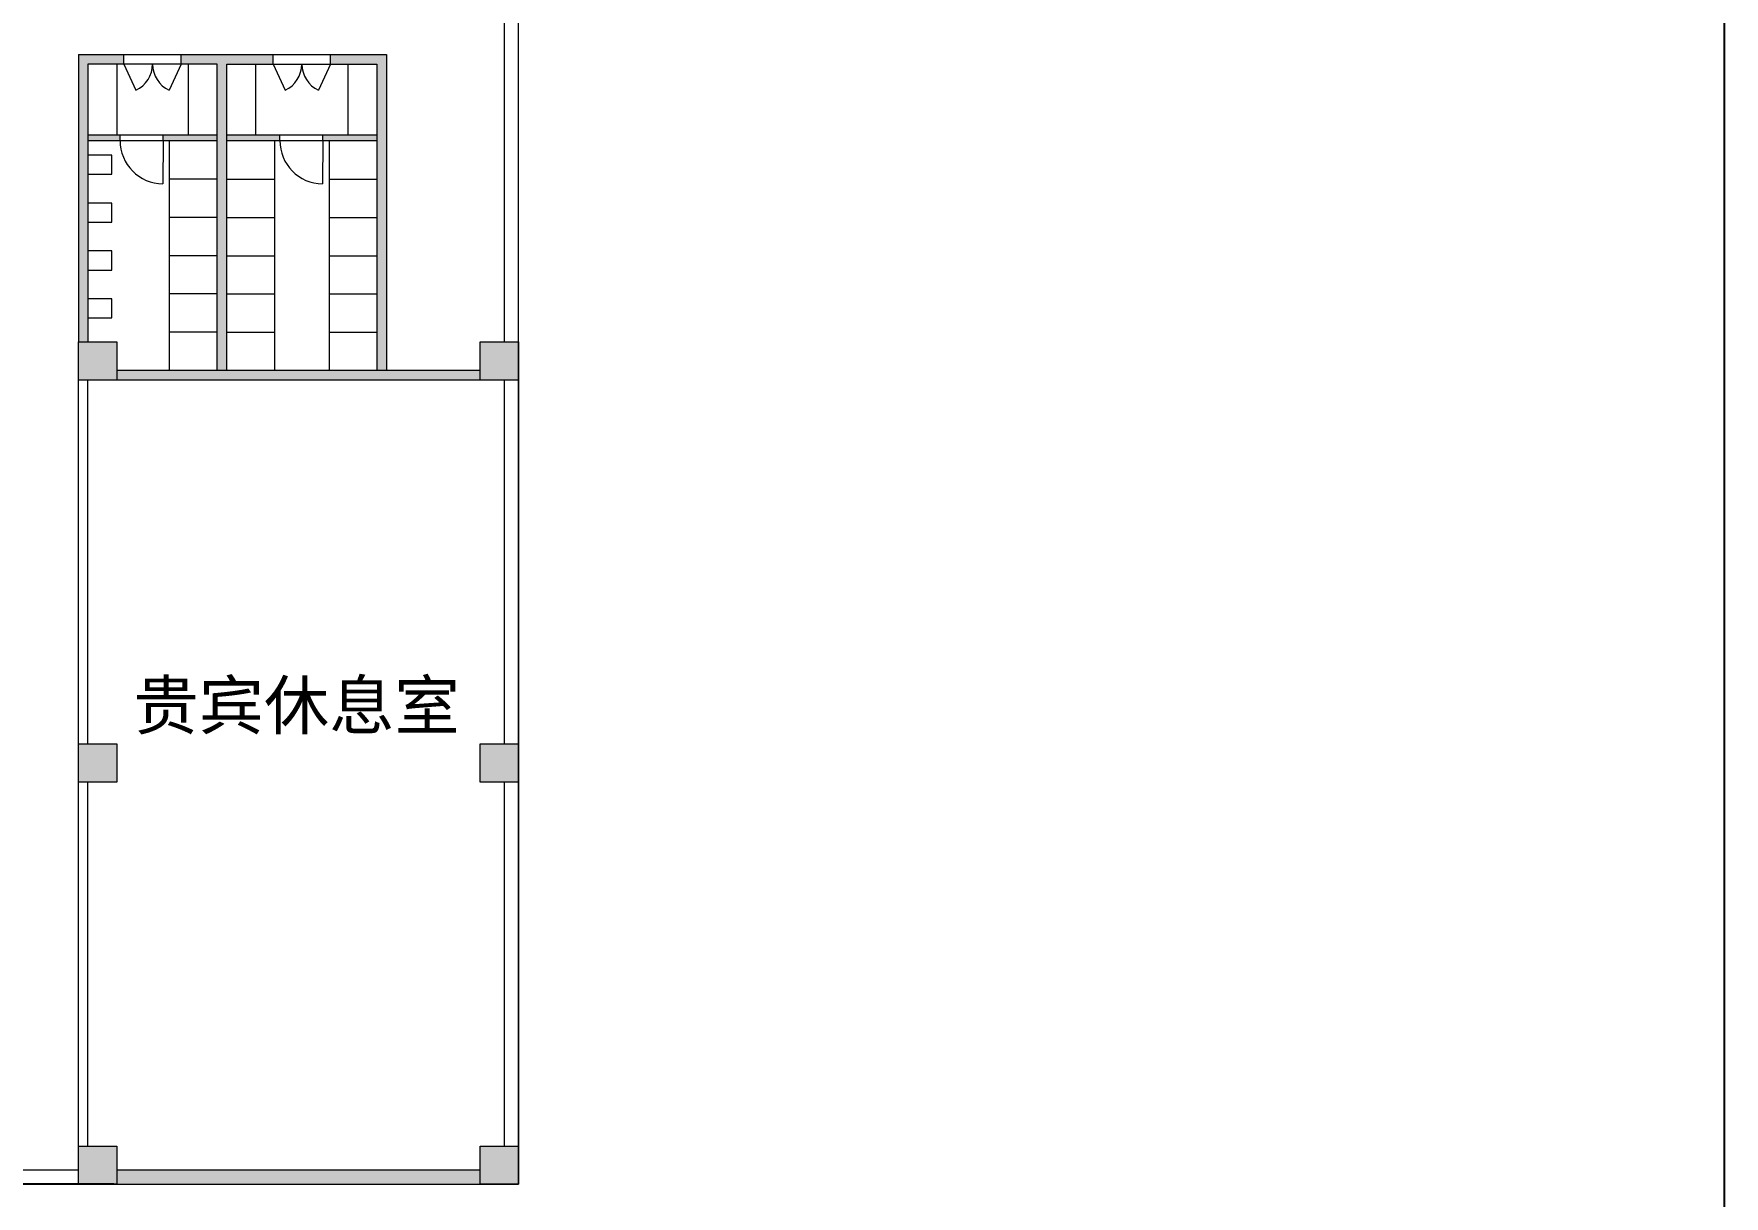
# Model space of a CAD drawing. Header units: metres. Extents: x -302 to 587, y -65 to 94.
# Drawn here: x 248.88 to 284.21, y -32.89 to -8.61 of the extents above; entities that cross this region are included whole.
import ezdxf

# ---------------------------------------------------------------- set-up
doc = ezdxf.new("R2010")
doc.units = ezdxf.units.M
doc.linetypes.add('ACAD_ISO03W100', pattern=[30, 12, -18])
doc.layers.get('0').update_dxf_attribs({"lineweight": 9})
for name, color, linetype, lineweight in [('fanghuo', 1, 'Continuous', 9), ('glass', 5, 'Continuous', 5), ('hatch', 212, 'ACAD_ISO03W100', 5), ('PUB_TEXT', 7, 'Continuous', 9), ('zhuwang', 2, 'Continuous', 13)]:
    doc.layers.add(name, color=color, linetype=linetype, lineweight=lineweight)
doc.styles.add('mystyle', font='', dxfattribs={"height": 1})
doc.styles.get('mystyle').set_extended_font_data('SimSun')
doc.dimstyles.new('myyyy', dxfattribs={"dimtxt": 1, "dimasz": 0.18, "dimexe": 0.18, "dimexo": 0.0625, "dimgap": 0.09, "dimtad": 0, "dimtoh": 1, "dimdec": 3, "dimrnd": 0.001, "dimzin": 0, "dimdsep": 46, "dimtxsty": 'Standard', "dimcen": 0.09, "dimadec": 0, "dimazin": 0, "dimtfac": 1, "dimtdec": 3, "dimtofl": 0, "dimtmove": 0, "dimatfit": 3, "dimfxl": 1, "dimtolj": 1, "dimtzin": 0, "dimarcsym": 0})

# ---------------------------------------------------------------- blocks, each defined once
blk = doc.blocks.new('*D90')
at = {"layer": 'Defpoints', "color": 0, "ltscale": 3, "transparency": 16777216}
for p in [(201.967, 68.96), (224.614, 68.96), (250.614, -32.64)]:
    blk.add_point(p, dxfattribs=at)
at = {"layer": 'PUB_TEXT', "color": 0, "lineweight": -2, "ltscale": 3, "transparency": 16777216}
for p, q in [((224.551, 68.96), (201.787, 68.96)), ((201.967, 68.78), (201.967, 20.666)), ((201.967, -32.46), (201.967, 15.653)), ((250.551, -32.64), (201.787, -32.64))]:
    blk.add_line(p, q, dxfattribs=at)
at = {"layer": 'PUB_TEXT', "color": 0, "ltscale": 3, "transparency": 16777216}
for points in [[(201.937, 68.78), (201.997, 68.78), (201.967, 68.96)], [(201.937, -32.46), (201.997, -32.46), (201.967, -32.64)]]:
    blk.add_solid(points, dxfattribs=at)
at = {"layer": 'PUB_TEXT', "color": 0, "ltscale": 3, "transparency": 16777216, "insert": (201.967, 18.16), "char_height": 1, "attachment_point": 5, "rotation": 90}
blk.add_mtext('\\A1;101.600', dxfattribs=at)
blk = doc.blocks.new('*D94')
at = {"layer": 'Defpoints', "color": 0, "ltscale": 3, "transparency": 16777216}
for p in [(216.214, -2.674), (284.214, -7.44), (284.214, -47.631)]:
    blk.add_point(p, dxfattribs=at)
at = {"layer": 'PUB_TEXT', "color": 0, "lineweight": -2, "ltscale": 3, "transparency": 16777216}
for p, q in [((216.214, -2.737), (216.214, -47.811)), ((284.214, -7.503), (284.214, -47.811)), ((216.394, -47.631), (247.874, -47.631)), ((284.034, -47.631), (252.554, -47.631))]:
    blk.add_line(p, q, dxfattribs=at)
at = {"layer": 'PUB_TEXT', "color": 0, "ltscale": 3, "transparency": 16777216}
for points in [[(216.394, -47.601), (216.394, -47.661), (216.214, -47.631)], [(284.034, -47.601), (284.034, -47.661), (284.214, -47.631)]]:
    blk.add_solid(points, dxfattribs=at)
at = {"layer": 'PUB_TEXT', "color": 0, "ltscale": 3, "transparency": 16777216, "insert": (250.214, -47.631), "char_height": 1, "attachment_point": 5}
blk.add_mtext('\\A1;68.000', dxfattribs=at)

msp = doc.modelspace()

# ---------------------------------------------------------------- hatches: boundary and pattern name
at = {"layer": 'hatch', "ltscale": 0.05}
h = msp.add_hatch(color=256, dxfattribs=at)
h.dxf.hatch_style = 1
h.paths.add_polyline_path([(250.0136, -9.2402), (250.7636, -9.2402), (250.7636, -9.0402), (249.8136, -9.0402), (249.8136, -15.0402), (250.0136, -15.0402)])
h = msp.add_hatch(color=256, dxfattribs=at)
h.dxf.hatch_style = 1
h.paths.add_polyline_path([(252.9136, -9.2402), (253.8836, -9.2402), (253.8836, -9.0402), (251.9636, -9.0402), (251.9636, -9.2402), (252.7136, -9.2402), (252.7136, -15.6402), (252.9136, -15.6402)])
h = msp.add_hatch(color=256, dxfattribs=at)
h.dxf.hatch_style = 1
h.paths.add_polyline_path([(256.2536, -9.0402), (255.0836, -9.0402), (255.0836, -9.2402), (256.0536, -9.2402), (256.0536, -15.6402), (256.2536, -15.6402)])
h = msp.add_hatch(color=256, dxfattribs=at)
h.dxf.hatch_style = 1
h.paths.add_polyline_path([(250.6856, -10.7202), (250.0136, -10.7202), (250.0136, -10.8402), (250.6856, -10.8402)])
h = msp.add_hatch(color=256, dxfattribs=at)
h.dxf.hatch_style = 1
h.paths.add_polyline_path([(252.7136, -10.8402), (252.7136, -10.7202), (251.5856, -10.7202), (251.5856, -10.8402)])
h = msp.add_hatch(color=256, dxfattribs=at)
h.dxf.hatch_style = 1
h.paths.add_polyline_path([(254.0256, -10.8402), (254.0256, -10.7202), (252.9136, -10.7202), (252.9136, -10.8402)])
h = msp.add_hatch(color=256, dxfattribs=at)
h.dxf.hatch_style = 1
h.paths.add_polyline_path([(254.9256, -10.7202), (254.9256, -10.8402), (256.0536, -10.8402), (256.0536, -10.7202)])
h = msp.add_hatch(color=256, dxfattribs=at)
h.dxf.hatch_style = 1
h.paths.add_polyline_path([(250.6136, -15.0402), (249.8136, -15.0402), (249.8136, -15.8402), (250.6136, -15.8402)])
h = msp.add_hatch(color=256, dxfattribs=at)
h.dxf.hatch_style = 1
h.paths.add_polyline_path([(259.0136, -15.0402), (258.2136, -15.0402), (258.2136, -15.8402), (259.0136, -15.8402)])
h = msp.add_hatch(color=256, dxfattribs=at)
h.dxf.hatch_style = 1
h.paths.add_polyline_path([(258.2136, -15.6402), (250.6136, -15.6402), (250.6136, -15.8402), (258.2136, -15.8402)])
h = msp.add_hatch(color=256, dxfattribs=at)
h.dxf.hatch_style = 1
h.paths.add_polyline_path([(250.6136, -23.4402), (249.8136, -23.4402), (249.8136, -24.2402), (250.6136, -24.2402)])
h = msp.add_hatch(color=256, dxfattribs=at)
h.dxf.hatch_style = 1
h.paths.add_polyline_path([(259.0136, -23.4402), (258.2136, -23.4402), (258.2136, -24.2402), (259.0136, -24.2402)])
h = msp.add_hatch(color=256, dxfattribs=at)
h.dxf.hatch_style = 1
h.paths.add_polyline_path([(250.6136, -31.8402), (249.8136, -31.8402), (249.8136, -32.6402), (250.6136, -32.6402)])
h = msp.add_hatch(color=256, dxfattribs=at)
h.dxf.hatch_style = 1
h.paths.add_polyline_path([(259.0136, -31.8402), (258.2136, -31.8402), (258.2136, -32.6402), (259.0136, -32.6402)])
h = msp.add_hatch(color=256, dxfattribs=at)
h.dxf.hatch_style = 1
h.paths.add_polyline_path([(258.2136, -32.3402), (250.6136, -32.3402), (250.6136, -32.6402), (258.2136, -32.6402)])

# ---------------------------------------------------------------- linework, layer by layer
for p, q in [((258.7136, -7.4402), (258.7136, -15.0402)), ((259.0136, -15.0402), (259.0136, -7.4402)), ((249.8136, -23.4402), (249.8136, -15.8402)), ((250.0136, -23.4402), (250.0136, -15.8402)), ((258.7136, -15.8402), (258.7136, -23.4402)), ((259.0136, -15.8402), (259.0136, -23.4402)), ((249.8136, -31.8402), (249.8136, -24.2402)), ((250.0136, -31.8402), (250.0136, -24.2402)), ((258.7136, -24.2402), (258.7136, -31.8402)), ((259.0136, -24.2402), (259.0136, -31.8402)), ((247.8136, -32.3402), (249.8136, -32.3402)), ((250.6136, -32.3402), (258.2136, -32.3402)), ((247.8136, -32.6402), (249.8136, -32.6402)), ((250.6136, -32.6402), (258.2136, -32.6402))]:
    msp.add_line(p, q)
at = {"ltscale": 0.05}
for p, q in [((249.8136, -9.0402), (249.8136, -15.0402)), ((249.8136, -9.0402), (256.2536, -9.0402)), ((250.7636, -9.2402), (250.7636, -9.0402)), ((251.9636, -9.2402), (251.9636, -9.0402)), ((253.8836, -9.2402), (253.8836, -9.0402)), ((255.0836, -9.2402), (255.0836, -9.0402)), ((256.2536, -9.0402), (256.2536, -15.6402)), ((250.0136, -9.2402), (250.0136, -15.0402)), ((252.7136, -9.2402), (250.0136, -9.2402)), ((250.6136, -9.2402), (250.6136, -10.7202)), ((252.1136, -10.7202), (252.1136, -9.2402)), ((252.7136, -15.6402), (252.7136, -9.2402)), ((252.9136, -15.6402), (252.9136, -9.2402)), ((252.9136, -9.2402), (256.0536, -9.2402)), ((253.5136, -9.2402), (253.5136, -10.7202)), ((255.4536, -10.7202), (255.4536, -9.2402)), ((256.0536, -9.2402), (256.0536, -15.6402)), ((252.7136, -10.7202), (250.0136, -10.7202)), ((252.7136, -10.8402), (250.0136, -10.8402)), ((250.6856, -10.8402), (250.6856, -10.7202)), ((251.5856, -10.8402), (251.5856, -10.7202)), ((251.7136, -10.8402), (251.7136, -15.6402)), ((256.0536, -10.7202), (252.9136, -10.7202)), ((256.0536, -10.8402), (252.9136, -10.8402)), ((253.9136, -10.8402), (253.9136, -15.6402)), ((254.0256, -10.8402), (254.0256, -10.7202)), ((254.9256, -10.8402), (254.9256, -10.7202)), ((255.0536, -10.8402), (255.0536, -15.6402)), ((250.5136, -11.1402), (250.0136, -11.1402)), ((250.0136, -11.1402), (250.0136, -11.5402)), ((250.5136, -11.5402), (250.5136, -11.1402)), ((250.0136, -11.5402), (250.5136, -11.5402)), ((252.7136, -11.6402), (251.7136, -11.6402)), ((252.9136, -11.6402), (253.9136, -11.6402)), ((255.0536, -11.6402), (256.0536, -11.6402)), ((250.5136, -12.1402), (250.0136, -12.1402)), ((250.0136, -12.1402), (250.0136, -12.5402)), ((250.5136, -12.5402), (250.5136, -12.1402)), ((250.0136, -12.5402), (250.5136, -12.5402)), ((252.7136, -12.4402), (251.7136, -12.4402)), ((252.9136, -12.4402), (253.9136, -12.4402)), ((255.0536, -12.4402), (256.0536, -12.4402)), ((250.5136, -13.1402), (250.0136, -13.1402)), ((250.0136, -13.1402), (250.0136, -13.5402)), ((250.5136, -13.5402), (250.5136, -13.1402)), ((252.7136, -13.2402), (251.7136, -13.2402)), ((252.9136, -13.2402), (253.9136, -13.2402)), ((255.0536, -13.2402), (256.0536, -13.2402)), ((250.0136, -13.5402), (250.5136, -13.5402)), ((252.7136, -14.0402), (251.7136, -14.0402)), ((252.9136, -14.0402), (253.9136, -14.0402)), ((255.0536, -14.0402), (256.0536, -14.0402)), ((250.5136, -14.1402), (250.0136, -14.1402)), ((250.0136, -14.1402), (250.0136, -14.5402)), ((250.5136, -14.5402), (250.5136, -14.1402)), ((250.0136, -14.5402), (250.5136, -14.5402)), ((252.7136, -14.8402), (251.7136, -14.8402)), ((252.9136, -14.8402), (253.9136, -14.8402)), ((255.0536, -14.8402), (256.0536, -14.8402)), ((258.2136, -15.6402), (250.6136, -15.6402)), ((258.2136, -15.8402), (250.6136, -15.8402))]:
    msp.add_line(p, q, dxfattribs=at)
at = {"layer": 'fanghuo', "ltscale": 3}
msp.add_lwpolyline([(258.2136, 10.1598), (216.2136, 10.1598), (216.2136, -2.6742), (246.1796, -32.6402), (259.0136, -32.6402), (259.0136, -7.4402), (258.2136, -7.4402), (258.2136, 10.1598)], dxfattribs=at)
at = {"layer": 'glass', "ltscale": 0.05}
for p, q in [((250.7636, -9.2402), (251.0166, -9.7842)), ((251.9636, -9.2402), (251.7106, -9.7842)), ((253.8836, -9.2402), (254.1366, -9.7842)), ((255.0836, -9.2402), (254.8306, -9.7842)), ((251.5856, -10.8402), (251.578, -11.7402)), ((254.9256, -10.8402), (254.918, -11.7402))]:
    msp.add_line(p, q, dxfattribs=at)
for centre, radius, start, end in [((250.7636, -9.2402), 0.6, 294.93796, 0), ((251.9636, -9.2402), 0.6, 180, 245.06204), ((253.8836, -9.2402), 0.6, 294.93796, 0), ((255.0836, -9.2402), 0.6, 180, 245.06204), ((251.5856, -10.8402), 0.9, 179.51802, 269.51802), ((254.9256, -10.8402), 0.9, 179.51802, 269.51802)]:
    msp.add_arc(centre, radius, start, end, dxfattribs=at)
at = {"layer": 'zhuwang'}
for points in [[(249.8136, -15.0402), (250.6136, -15.0402), (250.6136, -15.8402), (249.8136, -15.8402)], [(258.2136, -15.0402), (259.0136, -15.0402), (259.0136, -15.8402), (258.2136, -15.8402)], [(249.8136, -23.4402), (250.6136, -23.4402), (250.6136, -24.2402), (249.8136, -24.2402)], [(258.2136, -23.4402), (259.0136, -23.4402), (259.0136, -24.2402), (258.2136, -24.2402)], [(249.8136, -31.8402), (250.6136, -31.8402), (250.6136, -32.6402), (249.8136, -32.6402)], [(258.2136, -31.8402), (259.0136, -31.8402), (259.0136, -32.6402), (258.2136, -32.6402)]]:
    msp.add_lwpolyline(points, close=True, dxfattribs=at)

# ---------------------------------------------------------------- texts
at = {"layer": 'PUB_TEXT', "ltscale": 0.05, "insert": (250.9643, -22.1324), "char_height": 1, "attachment_point": 1, "style": 'mystyle'}
msp.add_mtext_dynamic_manual_height_columns('{\\fArial Unicode MS|b0|i0|c134|p0;贵宾休息室}', width=6.87941, gutter_width=5, heights=[1.3644], dxfattribs=at)

# ---------------------------------------------------------------- dimensions: what is measured, and where the dimension line sits
at = {"layer": 'PUB_TEXT', "ltscale": 3}
dim = msp.add_linear_dim(base=(201.9673, 68.9598), p1=(250.6136, -32.6402), p2=(224.6136, 68.9598), angle=270, dimstyle='myyyy', dxfattribs=at)
dim.commit()
dim.dimension.update_dxf_attribs({"geometry": '*D90', "text_midpoint": (201.9673, 18.1598)})
dim = msp.add_linear_dim(base=(284.2136, -47.6309), p1=(216.2136, -2.6742), p2=(284.2136, -7.4402), dimstyle='myyyy', dxfattribs=at)
dim.commit()
dim.dimension.update_dxf_attribs({"geometry": '*D94', "text_midpoint": (250.2136, -47.6309)})

doc.saveas('drawing.dxf')
